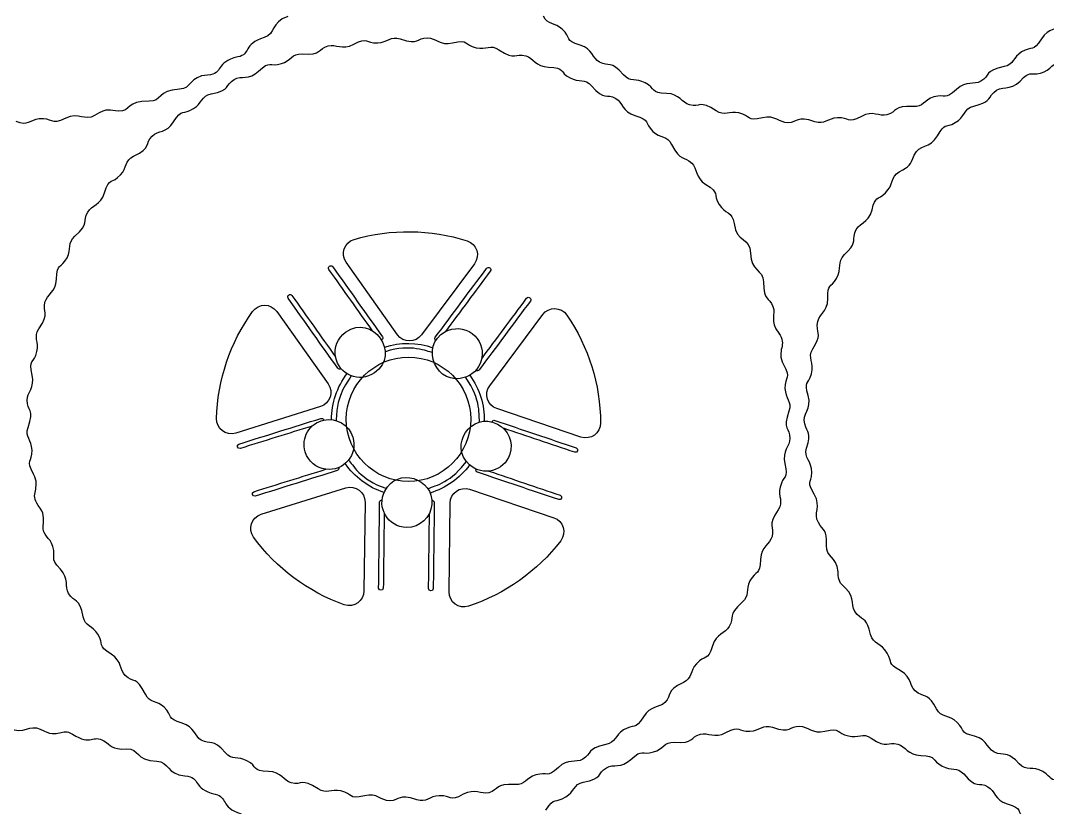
# Model space of a CAD drawing. Extents: x 1449 to 2334, y 110 to 990.
# Drawn here: x 2108.3 to 2189.1, y 862 to 923.9 of the extents above; entities that cross this region are included whole.
import ezdxf

# ---------------------------------------------------------------- set-up
doc = ezdxf.new("R2010")
doc.units = 0
doc.layers.get('0').update_dxf_attribs({"linetype": 'CONTINUOUS'})

msp = doc.modelspace()

# ---------------------------------------------------------------- linework, layer by layer
at = {"color": 250}
for p, q in [((2137.979745, 899.16626), (2133.939445, 904.86376)), ((2144.031945, 904.74506), (2139.863845, 899.14446)), ((2128.476845, 900.98996), (2132.517145, 895.29266)), ((2145.235845, 895.14666), (2149.404145, 900.74666)), ((2131.914345, 893.50736), (2125.250345, 891.42616)), ((2152.412745, 891.11396), (2145.797545, 893.34786)), ((2127.246845, 885.03396), (2133.910345, 887.11506)), ((2143.655245, 887.00306), (2150.273045, 884.76866)), ((2135.422045, 885.99006), (2135.341745, 879.00826)), ((2142.037845, 878.92886), (2142.118145, 885.91306))]:
    msp.add_line(p, q, dxfattribs=at)
at = {"color": 1}
msp.add_line((2143.250345, 888.99856), (2143.398045, 889.18726), dxfattribs=at)
at = {"color": 3}
for points in [[(2129.339745, 924.19956), (2127.972245, 923.73486), (2128.425645, 922.82446), (2127.490145, 922.53806)], [(2150.940045, 923.19446), (2150.363445, 923.73616), (2149.812345, 923.51046), (2149.468745, 924.22506)], [(2190.330945, 923.56576), (2189.881545, 923.11166), (2189.196845, 923.33396), (2188.655945, 922.45476)], [(2136.422345, 922.12916), (2137.214245, 922.15416), (2137.445145, 922.70176), (2138.191745, 922.43996)], [(2152.356845, 921.93996), (2151.078245, 922.32156), (2151.677945, 922.50106), (2150.940045, 923.19446)], [(2127.490145, 922.53806), (2125.801845, 922.02106), (2126.447245, 921.23616), (2125.426845, 921.01626)], [(2130.467145, 921.25116), (2132.062045, 921.13056), (2131.674945, 921.65476), (2132.526945, 921.88896)], [(2132.526945, 921.88896), (2133.139545, 922.05736), (2133.624545, 921.52586), (2134.535145, 922.01556)], [(2134.535145, 922.01556), (2135.709745, 922.64746), (2135.412645, 922.09746), (2136.422345, 922.12916)], [(2138.191745, 922.43996), (2139.702045, 921.90996), (2139.463145, 922.51756), (2140.346445, 922.52266)], [(2140.346445, 922.52266), (2140.984045, 922.52616), (2141.312445, 921.88606), (2142.317845, 922.12456)], [(2142.317845, 922.12456), (2143.615045, 922.43236), (2143.185745, 921.97906), (2144.171045, 921.74806)], [(2144.171045, 921.74806), (2144.944645, 921.56696), (2145.307245, 922.03516), (2145.960045, 921.58946)], [(2153.862845, 920.60966), (2153.309645, 920.92606), (2153.346245, 921.64456), (2152.356845, 921.93996)], [(2188.655945, 922.45476), (2187.956545, 921.31796), (2187.937745, 921.94436), (2187.077345, 921.41066)], [(2128.839245, 920.49236), (2129.598345, 920.72176), (2129.677145, 921.31086), (2130.467145, 921.25116)], [(2145.960045, 921.58946), (2147.281945, 920.68696), (2147.209445, 921.33506), (2148.063245, 921.11116)], [(2148.063245, 921.11116), (2148.680145, 920.94926), (2148.831645, 920.24486), (2149.863245, 920.21616)], [(2187.077345, 921.41066), (2186.404845, 920.99346), (2186.479545, 920.40336), (2185.701745, 920.25626)], [(2125.426845, 921.01626), (2123.582245, 920.61856), (2124.351145, 919.68586), (2123.034545, 919.59736)], [(2127.045245, 919.89486), (2128.017445, 920.80986), (2127.872745, 920.20056), (2128.839245, 920.49236)], [(2155.771945, 919.60206), (2154.727345, 920.81436), (2154.627145, 920.17226), (2153.862845, 920.60966)], [(2188.567145, 919.75386), (2189.466645, 919.97886), (2189.473445, 920.66116), (2190.320145, 920.63766)], [(2123.034545, 919.59736), (2121.597145, 919.50066), (2121.790745, 918.50476), (2120.816845, 918.47116)], [(2125.138545, 919.25306), (2125.685745, 919.57356), (2126.292745, 919.18686), (2127.045245, 919.89486)], [(2149.863245, 920.21616), (2151.196645, 920.17886), (2150.664645, 919.85106), (2151.557145, 919.37316)], [(2157.457945, 918.98696), (2156.756945, 919.36196), (2156.287345, 919.00386), (2155.771945, 919.60206)], [(2185.701745, 920.25626), (2184.129645, 919.95916), (2184.637345, 919.55136), (2183.876545, 919.10706)], [(2186.964545, 919.12116), (2187.814445, 919.99986), (2187.639545, 919.52186), (2188.567145, 919.75386)], [(2123.313345, 918.10386), (2124.886645, 918.40186), (2124.375745, 918.80626), (2125.138545, 919.25306)], [(2151.557145, 919.37316), (2152.258545, 918.99766), (2152.726845, 919.35666), (2153.243245, 918.75816)], [(2153.243245, 918.75816), (2154.290245, 917.54496), (2154.385845, 918.18856), (2155.152345, 917.75026)], [(2159.151745, 918.14406), (2157.817045, 918.18176), (2158.350845, 918.50916), (2157.457945, 918.98696)], [(2183.876545, 919.10706), (2183.328045, 918.78666), (2182.721745, 919.17376), (2181.970145, 918.46576)], [(2184.889445, 918.22436), (2185.494245, 918.85196), (2186.151745, 918.28076), (2186.964545, 919.12116)], [(2120.816845, 918.47116), (2119.055445, 918.41046), (2119.474945, 917.48566), (2118.429345, 917.53536)], [(2121.938045, 916.94936), (2122.610045, 917.36596), (2122.535545, 917.95646), (2123.313345, 918.10386)], [(2160.951845, 917.24886), (2160.335045, 917.41076), (2160.184745, 918.11486), (2159.151745, 918.14406)], [(2180.176145, 917.86776), (2179.418445, 917.63886), (2179.338045, 917.04936), (2178.548145, 917.10876)], [(2181.970145, 918.46576), (2180.999245, 917.55086), (2181.144645, 918.16036), (2180.176145, 917.86776)], [(2183.319645, 917.15536), (2184.602845, 917.46186), (2184.351345, 917.66596), (2184.889445, 918.22436)], [(2116.018545, 916.74666), (2115.319045, 916.76646), (2115.226545, 917.09006), (2114.148945, 916.41086)], [(2118.429345, 917.53536), (2116.661645, 917.61936), (2117.049845, 916.71766), (2116.018545, 916.74666)], [(2120.359145, 915.90526), (2121.059245, 917.04246), (2121.077645, 916.41596), (2121.938045, 916.94936)], [(2155.152345, 917.75026), (2155.706545, 917.43356), (2155.668245, 916.71566), (2156.658245, 916.42036)], [(2163.055245, 916.77066), (2161.733745, 917.67296), (2161.805945, 917.02476), (2160.951845, 917.24886)], [(2178.548145, 917.10876), (2176.951645, 917.22876), (2177.340445, 916.70486), (2176.488145, 916.47126)], [(2181.856245, 915.84816), (2182.665745, 916.29806), (2182.497045, 916.95886), (2183.319645, 917.15536)], [(2111.872245, 916.19926), (2110.632745, 915.56736), (2110.867245, 916.26086), (2109.791645, 916.15126)], [(2114.148945, 916.41086), (2113.379045, 915.92576), (2112.900245, 916.72316), (2111.872245, 916.19926)], [(2156.658245, 916.42036), (2157.937445, 916.03876), (2157.337145, 915.85866), (2158.075345, 915.16556)], [(2164.844145, 916.61196), (2164.070145, 916.79286), (2163.708045, 916.32496), (2163.055245, 916.77066)], [(2166.697345, 916.23556), (2165.398945, 915.92786), (2165.830245, 916.38136), (2164.844145, 916.61196)], [(2168.668945, 915.83736), (2168.030945, 915.83386), (2167.703445, 916.47396), (2166.697345, 916.23556)], [(2170.823445, 915.92006), (2169.311745, 916.44996), (2169.552945, 915.84216), (2168.668945, 915.83736)], [(2172.592745, 916.23086), (2171.799645, 916.20586), (2171.570945, 915.65796), (2170.823445, 915.92006)], [(2174.480445, 916.34516), (2173.304745, 915.71196), (2173.603345, 916.26276), (2172.592745, 916.23086)], [(2176.488145, 916.47126), (2175.874645, 916.30316), (2175.390645, 916.83546), (2174.480445, 916.34516)], [(2109.791645, 916.15126), (2109.047045, 916.07526), (2108.843245, 915.53206), (2107.987945, 915.95136)], [(2118.684345, 914.79426), (2119.134145, 915.24896), (2119.817245, 915.02506), (2120.359145, 915.90526)], [(2180.471345, 914.81926), (2181.063445, 915.89116), (2181.020245, 915.38346), (2181.856245, 915.84816)], [(2117.218945, 913.21206), (2118.663245, 913.90686), (2118.062845, 914.16586), (2118.684345, 914.79426)], [(2158.075345, 915.16556), (2158.651345, 914.62466), (2159.203345, 914.84896), (2159.546445, 914.13526)], [(2178.641345, 913.29796), (2179.021945, 914.21176), (2179.880245, 913.74916), (2180.471345, 914.81926)], [(2159.546445, 914.13526), (2160.240645, 912.69186), (2160.500345, 913.29136), (2161.128745, 912.66986)], [(2116.188645, 911.74116), (2116.729245, 912.31676), (2116.505345, 912.86876), (2117.218945, 913.21206)], [(2177.460245, 911.97996), (2178.285645, 912.42616), (2178.291245, 912.45756), (2178.641345, 913.29796)], [(2161.128745, 912.66986), (2161.581945, 912.22146), (2161.359945, 911.53676), (2162.239945, 910.99516)], [(2114.934145, 910.32406), (2115.316345, 911.60416), (2115.495145, 911.00266), (2116.188645, 911.74116)], [(2176.384345, 910.33836), (2177.050345, 910.98276), (2176.715045, 911.57716), (2177.460245, 911.97996)], [(2162.239945, 910.99516), (2163.375545, 910.29616), (2162.750545, 910.27656), (2163.283545, 909.41656)], [(2113.603945, 908.81806), (2113.920645, 909.37226), (2114.638345, 909.33406), (2114.934145, 910.32406)], [(2175.313045, 908.98626), (2175.607445, 910.17476), (2175.696845, 909.67316), (2176.384345, 910.33836)], [(2163.283545, 909.41656), (2163.737045, 908.68456), (2164.324345, 908.86936), (2164.455345, 907.91316)], [(2173.963945, 907.17556), (2174.175845, 908.02326), (2175.032445, 907.85346), (2175.313045, 908.98626)], [(2112.596145, 906.90906), (2113.809845, 907.95636), (2113.165845, 908.05186), (2113.603945, 908.81806)], [(2164.455345, 907.91316), (2164.662845, 906.39896), (2165.714945, 906.82936), (2165.742945, 905.58466)], [(2111.981145, 905.22266), (2112.356245, 905.92306), (2111.997445, 906.39256), (2112.596145, 906.90906)], [(2173.137745, 905.46366), (2174.095845, 906.37206), (2173.776445, 906.42566), (2173.963945, 907.17556)], [(2111.138345, 903.52896), (2111.175545, 904.86236), (2111.503045, 904.33046), (2111.981145, 905.22266)], [(2165.742945, 905.58466), (2165.775245, 904.15026), (2166.753245, 904.31256), (2166.763045, 903.31626)], [(2172.522645, 903.60006), (2173.000145, 904.39906), (2172.524745, 904.88246), (2173.137745, 905.46366)], [(2110.243345, 901.72896), (2110.405945, 902.34746), (2111.109645, 902.49706), (2111.138345, 903.52896)], [(2166.763045, 903.31626), (2166.778445, 901.75506), (2167.222945, 902.18116), (2167.520245, 901.37176)], [(2171.840245, 902.01716), (2171.816445, 903.23926), (2172.031945, 902.77906), (2172.522645, 903.60006)], [(2109.764845, 899.62576), (2110.667645, 900.94736), (2110.019045, 900.87566), (2110.243345, 901.72896)], [(2171.006045, 899.91746), (2170.990545, 900.79276), (2171.862945, 900.85036), (2171.840245, 902.01716)], [(2167.520245, 901.37176), (2167.749645, 900.74746), (2167.215245, 900.26546), (2167.973045, 899.28976)], [(2109.606145, 897.83666), (2109.787445, 898.61066), (2109.319045, 898.97326), (2109.764845, 899.62576)], [(2167.973045, 899.28976), (2168.699445, 898.35426), (2167.737945, 897.95836), (2168.350045, 896.81936)], [(2170.651645, 898.05216), (2171.343645, 899.17706), (2171.019745, 899.14136), (2171.006045, 899.91746)], [(2109.229745, 895.98346), (2108.921945, 897.28196), (2109.375045, 896.85046), (2109.606145, 897.83666)], [(2170.538845, 896.09186), (2170.793445, 896.98716), (2170.208745, 897.33216), (2170.651645, 898.05216)], [(2168.350045, 896.81936), (2168.981945, 895.64356), (2168.431345, 895.94176), (2168.463545, 894.93206)], [(2170.288645, 894.38706), (2169.950745, 895.56276), (2170.276745, 895.17036), (2170.538845, 896.09186)], [(2108.831645, 894.01206), (2108.827545, 894.64916), (2109.468245, 894.97726), (2109.229745, 895.98346)], [(2168.463545, 894.93206), (2168.488845, 894.13926), (2169.035845, 893.90996), (2168.774445, 893.16276)], [(2108.914345, 891.85756), (2109.444245, 893.36826), (2108.837445, 893.12576), (2108.831645, 894.01206)], [(2170.027045, 892.14206), (2169.785345, 892.98236), (2170.611445, 893.26386), (2170.288645, 894.38706)], [(2168.774445, 893.16276), (2168.244745, 891.64916), (2168.851545, 891.89446), (2168.856845, 891.00796)], [(2170.167845, 890.24926), (2170.545745, 891.51246), (2170.241145, 891.39786), (2170.027045, 892.14206)], [(2109.225245, 890.08806), (2109.200245, 890.88106), (2108.651745, 891.10896), (2108.914345, 891.85756)], [(2168.856845, 891.00796), (2168.860645, 890.37006), (2168.220145, 890.04256), (2168.459045, 889.03666)], [(2109.338945, 888.20076), (2108.706345, 889.37626), (2109.257145, 889.07806), (2109.225245, 890.08806)], [(2170.567145, 888.32676), (2170.582245, 889.25766), (2169.924745, 889.43676), (2170.167845, 890.24926)], [(2168.459045, 889.03666), (2168.767045, 887.73926), (2168.312545, 888.16796), (2168.082545, 887.18326)], [(2109.715545, 885.73066), (2108.989145, 886.66776), (2109.951045, 887.06326), (2109.338945, 888.20076)], [(2170.764445, 886.61516), (2170.134745, 887.66436), (2170.551645, 887.36956), (2170.567145, 888.32676)], [(2168.082545, 887.18326), (2167.901445, 886.40856), (2168.369345, 886.04706), (2167.923945, 885.39426)], [(2171.093645, 884.37866), (2170.643745, 885.12706), (2171.366145, 885.61266), (2170.764445, 886.61516)], [(2110.103045, 884.13276), (2110.151745, 884.78106), (2110.199745, 885.10806), (2109.715545, 885.73066)], [(2167.923945, 885.39426), (2167.021045, 884.07126), (2167.669745, 884.14456), (2167.445345, 883.29106)], [(2110.861945, 882.50506), (2110.633345, 883.26256), (2110.043745, 883.34226), (2110.103045, 884.13276)], [(2171.719745, 882.58606), (2171.756945, 883.90446), (2171.492145, 883.71576), (2171.093645, 884.37866)], [(2167.445345, 883.29106), (2167.282945, 882.67376), (2166.579145, 882.52286), (2166.550645, 881.49106)], [(2111.459545, 880.71116), (2110.544445, 881.68336), (2111.153645, 881.53826), (2110.861945, 882.50506)], [(2172.654145, 880.49826), (2172.522445, 881.78736), (2171.692845, 881.63136), (2171.719745, 882.58606)], [(2166.550645, 881.49106), (2166.513945, 880.15886), (2166.185345, 880.68916), (2165.707445, 879.79726)], [(2112.101245, 878.80436), (2111.780545, 879.35226), (2112.167745, 879.95886), (2111.459545, 880.71116)], [(2173.236545, 879.23086), (2172.762745, 879.68896), (2172.658545, 879.72186), (2172.654145, 880.49826)], [(2165.707445, 879.79726), (2165.331945, 879.09626), (2165.690945, 878.62716), (2165.092445, 878.11106)], [(2174.132945, 877.15566), (2173.505245, 877.76146), (2174.076745, 878.41856), (2173.236545, 879.23086)], [(2113.250445, 876.97906), (2112.952845, 878.55196), (2112.548145, 878.04116), (2112.101245, 878.80436)], [(2165.092445, 878.11106), (2163.880245, 877.06566), (2164.522245, 876.96676), (2164.084845, 876.20196)], [(2114.404945, 875.60376), (2113.986645, 876.27716), (2113.397845, 876.20026), (2113.250445, 876.97906)], [(2175.202045, 875.58586), (2174.895145, 876.87006), (2174.691445, 876.61666), (2174.132945, 877.15566)], [(2164.084845, 876.20196), (2163.767845, 875.64776), (2163.049745, 875.68536), (2162.754645, 874.69616)], [(2115.449245, 874.02516), (2114.311745, 874.72506), (2114.938845, 874.74396), (2114.404945, 875.60376)], [(2176.509445, 874.12236), (2176.058245, 874.93356), (2175.399145, 874.76116), (2175.202045, 875.58586)], [(2162.754645, 874.69616), (2162.372945, 873.41686), (2162.192345, 874.01716), (2161.500045, 873.27906)], [(2116.559645, 872.35036), (2116.106045, 872.79926), (2116.328245, 873.48426), (2115.449245, 874.02516)], [(2177.538445, 872.73756), (2176.466145, 873.32996), (2176.974645, 873.28596), (2176.509445, 874.12236)], [(2161.500045, 873.27906), (2160.958645, 872.70196), (2161.183345, 872.15086), (2160.469445, 871.80776)], [(2178.938945, 870.96556), (2178.173045, 871.38996), (2178.560545, 872.17286), (2177.538445, 872.73756)], [(2118.142045, 870.88496), (2117.447645, 872.32866), (2117.188045, 871.72846), (2116.559645, 872.35036)], [(2160.469445, 871.80776), (2159.026945, 871.11456), (2159.625445, 870.85326), (2159.004245, 870.22566)], [(2119.613345, 869.85436), (2119.036745, 870.39606), (2118.485645, 870.17036), (2118.142045, 870.88496)], [(2159.004245, 870.22566), (2158.554845, 869.77156), (2157.870145, 869.99386), (2157.329245, 869.11466)], [(2180.377345, 869.72656), (2179.750145, 870.88796), (2179.617045, 870.58976), (2178.938945, 870.96556)], [(2121.030145, 868.59986), (2119.751545, 868.98146), (2120.351245, 869.16096), (2119.613345, 869.85436)], [(2182.019145, 868.65046), (2181.374645, 869.31636), (2180.779545, 868.98176), (2180.377345, 869.72656)], [(2107.383345, 868.25466), (2108.684945, 867.61816), (2108.998945, 868.57946), (2109.865145, 868.12236)], [(2122.536145, 867.26956), (2121.982945, 867.58596), (2122.019545, 868.30446), (2121.030145, 868.59986)], [(2157.329245, 869.11466), (2156.629845, 867.97786), (2156.611045, 868.60426), (2155.750645, 868.07056)], [(2183.371045, 867.57916), (2182.183345, 867.87336), (2182.683545, 867.96406), (2182.019145, 868.65046)], [(2109.865145, 868.12236), (2111.428845, 867.29736), (2111.525345, 868.30316), (2112.401745, 867.73846)], [(2112.401745, 867.73846), (2113.886445, 866.78176), (2114.005745, 867.75616), (2114.884545, 867.21506)], [(2155.750645, 868.07056), (2155.078145, 867.65336), (2155.152845, 867.06326), (2154.375045, 866.91616)], [(2161.809645, 867.73496), (2162.422245, 867.90336), (2162.907245, 867.37186), (2163.817845, 867.86156)], [(2163.817845, 867.86156), (2164.992445, 868.49346), (2164.695345, 867.94346), (2165.705045, 867.97516)], [(2165.705045, 867.97516), (2166.496945, 868.00016), (2166.727845, 868.54776), (2167.474445, 868.28596)], [(2167.474445, 868.28596), (2168.984745, 867.75596), (2168.745845, 868.36356), (2169.629145, 868.36866)], [(2169.629145, 868.36866), (2170.266745, 868.37216), (2170.595145, 867.73206), (2171.600545, 867.97056)], [(2171.600545, 867.97056), (2172.897745, 868.27836), (2172.468445, 867.82506), (2173.453745, 867.59406)], [(2173.453745, 867.59406), (2174.227345, 867.41296), (2174.589945, 867.88116), (2175.242745, 867.43546)], [(2114.884545, 867.21506), (2115.484045, 866.84566), (2115.393145, 866.52186), (2116.669845, 866.57156)], [(2124.445245, 866.26196), (2123.400645, 867.47426), (2123.300445, 866.83216), (2122.536145, 867.26956)], [(2158.121945, 866.33836), (2158.881045, 866.56776), (2158.959845, 867.15686), (2159.749845, 867.09716)], [(2159.749845, 867.09716), (2161.344745, 866.97656), (2160.957645, 867.50076), (2161.809645, 867.73496)], [(2175.242745, 867.43546), (2176.564645, 866.53296), (2176.492145, 867.18106), (2177.345945, 866.95716)], [(2177.345945, 866.95716), (2177.962845, 866.79526), (2178.114345, 866.09086), (2179.145945, 866.06216)], [(2185.181845, 866.22996), (2184.334045, 866.44226), (2184.504145, 867.29846), (2183.371045, 867.57916)], [(2116.669845, 866.57156), (2117.710845, 866.61226), (2117.288845, 865.69396), (2119.049345, 865.61206)], [(2126.131245, 865.64686), (2125.430245, 866.02186), (2124.960645, 865.66376), (2124.445245, 866.26196)], [(2154.375045, 866.91616), (2152.802945, 866.61906), (2153.310645, 866.21126), (2152.549845, 865.76696)], [(2156.327945, 865.74086), (2157.300145, 866.65586), (2157.155445, 866.04656), (2158.121945, 866.33836)], [(2186.893745, 865.40396), (2185.986645, 866.36176), (2185.930545, 866.04246), (2185.181845, 866.22996)], [(2119.049345, 865.61206), (2120.022445, 865.56686), (2119.814645, 864.57676), (2121.254445, 864.46346)], [(2127.825045, 864.80396), (2126.490345, 864.84166), (2127.024145, 865.16906), (2126.131245, 865.64686)], [(2152.549845, 865.76696), (2152.001345, 865.44656), (2151.395045, 865.83366), (2150.643445, 865.12566)], [(2154.421245, 865.09906), (2154.968445, 865.41956), (2155.575445, 865.03286), (2156.327945, 865.74086)], [(2179.145945, 866.06216), (2180.479345, 866.02486), (2179.947345, 865.69706), (2180.839845, 865.21916)], [(2188.757045, 864.78886), (2187.959345, 865.26586), (2187.474245, 864.79106), (2186.893745, 865.40396)], [(2129.625145, 863.90876), (2129.008345, 864.07066), (2128.858045, 864.77476), (2127.825045, 864.80396)], [(2148.849445, 864.52766), (2148.091745, 864.29876), (2148.011345, 863.70926), (2147.221445, 863.76866)], [(2150.643445, 865.12566), (2149.672545, 864.21076), (2149.817945, 864.82026), (2148.849445, 864.52766)], [(2152.596045, 863.94986), (2154.169345, 864.24786), (2153.658445, 864.65226), (2154.421245, 865.09906)], [(2180.839845, 865.21916), (2181.541245, 864.84366), (2182.009545, 865.20266), (2182.525945, 864.60416)], [(2182.525945, 864.60416), (2183.572945, 863.39096), (2183.668545, 864.03456), (2184.435045, 863.59626)], [(2190.339845, 864.10626), (2189.116845, 864.08316), (2189.579445, 864.29706), (2188.757045, 864.78886)], [(2121.254445, 864.46346), (2122.571745, 864.35986), (2121.791945, 863.43336), (2123.631445, 863.02046)], [(2131.728545, 863.43056), (2130.407045, 864.33286), (2130.479245, 863.68466), (2129.625145, 863.90876)], [(2147.221445, 863.76866), (2145.624945, 863.88866), (2146.013745, 863.36476), (2145.161445, 863.13116)], [(2151.220745, 862.79536), (2151.892745, 863.21196), (2151.818245, 863.80246), (2152.596045, 863.94986)], [(2123.631445, 863.02046), (2124.647545, 862.79216), (2123.999945, 862.00896), (2125.679945, 861.47756)], [(2133.517445, 863.27186), (2132.743445, 863.45276), (2132.381345, 862.98486), (2131.728545, 863.43056)], [(2135.370645, 862.89546), (2134.072245, 862.58776), (2134.503545, 863.04126), (2133.517445, 863.27186)], [(2137.342245, 862.49726), (2136.704245, 862.49376), (2136.376745, 863.13386), (2135.370645, 862.89546)], [(2139.496745, 862.57996), (2137.985045, 863.10986), (2138.226245, 862.50206), (2137.342245, 862.49726)], [(2143.153745, 863.00506), (2141.978045, 862.37186), (2142.276645, 862.92266), (2141.266045, 862.89076)], [(2145.161445, 863.13116), (2144.547945, 862.96306), (2144.063945, 863.49536), (2143.153745, 863.00506)], [(2184.435045, 863.59626), (2184.989245, 863.27956), (2184.950945, 862.56166), (2185.940945, 862.26636)], [(2141.266045, 862.89076), (2140.472945, 862.86576), (2140.244245, 862.31786), (2139.496745, 862.57996)], [(2149.641845, 861.75126), (2150.341945, 862.88846), (2150.360345, 862.26196), (2151.220745, 862.79536)], [(2185.940945, 862.26636), (2187.220145, 861.88476), (2186.619845, 861.70466), (2187.358045, 861.01156)]]:
    msp.add_open_spline(points, degree=3, dxfattribs=at)
at = {"color": 250}
for points in [[(2134.559545, 906.65426), (2137.463645, 907.51206), (2140.568745, 907.47186), (2143.452445, 906.54956)], [(2133.939445, 904.86376), (2133.475445, 905.51806), (2133.790245, 906.42696), (2134.559545, 906.65426)], [(2143.452445, 906.54956), (2144.216745, 906.30496), (2144.511145, 905.38896), (2144.031945, 904.74506)], [(2123.738945, 892.56986), (2123.822445, 895.59656), (2124.811745, 898.53976), (2126.581945, 900.99686)], [(2126.581945, 900.99686), (2127.050845, 901.64776), (2128.012845, 901.64446), (2128.476845, 900.98996)], [(2149.404145, 900.74666), (2149.882945, 901.39036), (2150.844645, 901.37176), (2151.298445, 900.71056)], [(2151.298445, 900.71056), (2153.017745, 898.20596), (2153.941545, 895.25926), (2153.949945, 892.22026)], [(2139.863845, 899.14446), (2139.389445, 898.50726), (2138.439445, 898.51786), (2137.979745, 899.16626)], [(2133.950145, 892.50996), (2133.950145, 895.21296), (2136.141345, 897.40396), (2138.844245, 897.40396)], [(2138.844245, 897.40396), (2141.547145, 897.40396), (2143.738345, 895.21296), (2143.738345, 892.50996)], [(2132.517145, 895.29266), (2132.976845, 894.64416), (2132.672545, 893.74406), (2131.914345, 893.50736)], [(2145.797545, 893.34786), (2145.044645, 893.60196), (2144.761245, 894.50906), (2145.235845, 895.14666)], [(2125.250345, 891.42616), (2124.484145, 891.18686), (2123.717245, 891.76746), (2123.738945, 892.56986)], [(2138.844245, 887.61586), (2136.141345, 887.61586), (2133.950145, 889.80706), (2133.950145, 892.50996)], [(2143.738345, 892.50996), (2143.738345, 889.80706), (2141.547145, 887.61586), (2138.844245, 887.61586)], [(2153.949945, 892.22026), (2153.952145, 891.41886), (2153.172045, 890.85756), (2152.412745, 891.11396)], [(2133.910345, 887.11506), (2134.668745, 887.35206), (2135.431245, 886.78486), (2135.422045, 885.99006)], [(2142.118145, 885.91306), (2142.127345, 886.70786), (2142.902145, 887.25736), (2143.655245, 887.00306)], [(2126.654145, 883.23436), (2126.180145, 883.88146), (2126.481145, 884.79496), (2127.246845, 885.03396)], [(2150.273045, 884.76866), (2151.033245, 884.51206), (2151.312745, 883.59166), (2150.823745, 882.95536)], [(2133.789245, 877.92346), (2130.924545, 878.93636), (2128.449045, 880.78346), (2126.654145, 883.23436)], [(2150.823745, 882.95536), (2148.982845, 880.56116), (2146.435445, 878.75476), (2143.566945, 877.80936)], [(2135.341745, 879.00826), (2135.332445, 878.20706), (2134.544945, 877.65636), (2133.789245, 877.92346)], [(2143.566945, 877.80936), (2142.804745, 877.55826), (2142.028545, 878.12646), (2142.037845, 878.92886)]]:
    msp.add_open_spline(points, degree=3, dxfattribs=at)
at = {"color": 1}
for points in [[(2132.582945, 904.30606), (2132.443245, 904.50306), (2132.742745, 904.71546), (2132.882445, 904.51846)], [(2136.009245, 899.47466), (2134.867145, 901.08496), (2133.724945, 902.69556), (2132.582945, 904.30606)], [(2132.882445, 904.51846), (2134.184145, 902.68266), (2135.485945, 900.84686), (2136.787745, 899.01126)], [(2140.953445, 898.96366), (2142.298745, 900.76756), (2143.638745, 902.57546), (2144.984045, 904.37936)], [(2145.278145, 904.15976), (2144.098245, 902.57736), (2142.922145, 900.99206), (2141.743045, 899.40906)], [(2144.984045, 904.37936), (2145.128345, 904.57306), (2145.422645, 904.35336), (2145.278145, 904.15976)], [(2129.376845, 902.03226), (2129.237045, 902.22926), (2129.536545, 902.44166), (2129.676145, 902.24466)], [(2133.282045, 896.52516), (2131.980345, 898.36096), (2130.678545, 900.19656), (2129.376845, 902.03226)], [(2129.676145, 902.24466), (2130.818245, 900.63426), (2131.960345, 899.02376), (2133.102345, 897.41316)], [(2148.431745, 901.81346), (2147.086345, 900.00926), (2145.746245, 898.20126), (2144.400745, 896.39706)], [(2144.600845, 897.27966), (2145.780345, 898.86366), (2146.957045, 900.44996), (2148.137445, 902.03276)], [(2148.137445, 902.03276), (2148.281945, 902.22636), (2148.576145, 902.00696), (2148.431745, 901.81346)], [(2133.898645, 899.37056), (2136.007745, 900.86616), (2138.278845, 897.66036), (2136.171345, 896.16586)], [(2133.102545, 897.41296), (2132.969245, 898.14106), (2133.254945, 898.91396), (2133.898645, 899.37056)], [(2143.333445, 895.82856), (2141.034245, 895.01556), (2139.666745, 898.28726), (2141.742545, 899.40856)], [(2141.742545, 899.40856), (2142.393745, 899.76006), (2143.217245, 899.72726), (2143.849845, 899.25626)], [(2136.787745, 899.01126), (2136.846145, 898.92876), (2136.826645, 898.81386), (2136.736445, 898.75036)], [(2136.954545, 898.18786), (2138.195545, 898.58766), (2139.537145, 898.56906), (2140.767445, 898.14296)], [(2140.714945, 897.77806), (2140.318245, 897.81426), (2139.053845, 898.48746), (2137.042545, 897.83056)], [(2140.994845, 898.70396), (2140.909945, 898.76746), (2140.893045, 898.88266), (2140.953445, 898.96366)], [(2143.849845, 899.25626), (2145.126645, 898.30556), (2144.789145, 896.34336), (2143.333445, 895.82856)], [(2137.042545, 897.83056), (2137.028045, 897.82576), (2137.013245, 897.82296), (2136.998845, 897.82196)], [(2136.171345, 896.16586), (2134.985945, 895.32526), (2133.357645, 896.02116), (2133.102545, 897.41296)], [(2132.785045, 892.48216), (2132.789945, 893.78446), (2133.216045, 895.05666), (2134.003745, 896.09546)], [(2133.541745, 896.48446), (2133.455545, 896.42316), (2133.340445, 896.44276), (2133.282045, 896.52516)], [(2144.400745, 896.39706), (2144.340545, 896.31606), (2144.225045, 896.29936), (2144.137045, 896.36536)], [(2134.334645, 895.93246), (2134.159745, 895.53576), (2133.153645, 894.59286), (2133.152045, 892.45526)], [(2143.354745, 895.79056), (2143.346045, 895.80246), (2143.339045, 895.81536), (2143.333445, 895.82856)], [(2144.441545, 892.28136), (2144.344245, 892.71476), (2144.614745, 894.04666), (2143.354745, 895.79056)], [(2143.668045, 895.98356), (2144.434445, 894.91916), (2144.832145, 893.65506), (2144.804745, 892.34426)], [(2143.649045, 888.91726), (2141.954345, 890.42736), (2143.791645, 893.16756), (2145.838945, 892.13966)], [(2125.504645, 890.56566), (2127.652045, 891.23856), (2129.801445, 891.90526), (2131.948945, 892.57826)], [(2130.714745, 889.94166), (2130.366745, 891.05656), (2131.059445, 892.20846), (2132.181245, 892.44856)], [(2131.948945, 892.57826), (2132.045445, 892.60856), (2132.148845, 892.55446), (2132.181845, 892.44876)], [(2132.181245, 892.44856), (2133.162445, 892.65856), (2134.159745, 892.08956), (2134.464845, 891.11256)], [(2133.152045, 892.45526), (2133.151945, 892.44006), (2133.150245, 892.42526), (2133.146745, 892.41106)], [(2145.408645, 892.30126), (2145.442445, 892.40156), (2145.546845, 892.45326), (2145.642745, 892.42086)], [(2145.642745, 892.42086), (2147.774645, 891.70046), (2149.907045, 890.98146), (2152.038945, 890.26106)], [(2145.838945, 892.13966), (2146.694645, 891.70976), (2147.135045, 890.70156), (2146.816445, 889.75686)], [(2131.267345, 891.98016), (2129.383345, 891.39096), (2127.498145, 890.80586), (2125.614345, 890.21516)], [(2151.921545, 889.91346), (2150.051145, 890.54536), (2148.180445, 891.17626), (2146.310145, 891.80796)], [(2125.614345, 890.21516), (2125.383945, 890.14316), (2125.274145, 890.49346), (2125.504645, 890.56566)], [(2134.464845, 891.11256), (2134.898145, 889.72536), (2133.733145, 888.39286), (2132.331945, 888.57916)], [(2132.331945, 888.57916), (2131.597745, 888.67686), (2130.950045, 889.18776), (2130.714745, 889.94166)], [(2146.816445, 889.75686), (2146.359945, 888.40426), (2144.682045, 887.99676), (2143.649045, 888.91726)], [(2152.038945, 890.26106), (2152.266845, 890.18406), (2152.149545, 889.83626), (2151.921545, 889.91346)], [(2136.921845, 886.75406), (2135.675845, 887.16176), (2134.614345, 887.95536), (2133.863345, 889.03056)], [(2134.120245, 889.29506), (2134.431045, 889.01596), (2135.033845, 887.74626), (2137.060645, 887.09476)], [(2136.972045, 886.85946), (2137.963645, 888.79086), (2140.844345, 887.89766), (2140.678845, 885.80726)], [(2140.366345, 887.03746), (2140.741745, 887.25826), (2142.017045, 887.41656), (2143.250345, 888.99856)], [(2143.649045, 888.91726), (2142.881045, 887.86806), (2141.782345, 887.08866), (2140.538145, 886.71116)], [(2126.676645, 886.81396), (2128.560845, 887.40446), (2130.447045, 887.98976), (2132.331745, 888.57916)], [(2133.230645, 888.47586), (2131.083245, 887.80296), (2128.933645, 887.13656), (2126.786245, 886.46366)], [(2133.349445, 888.71026), (2133.381045, 888.60956), (2133.327045, 888.50596), (2133.230645, 888.47586)], [(2144.267645, 888.34926), (2144.171945, 888.38156), (2144.120245, 888.48596), (2144.155745, 888.59046)], [(2150.664345, 886.18906), (2148.532345, 886.90936), (2146.399945, 887.62866), (2144.267645, 888.34926)], [(2145.169945, 888.43176), (2147.040545, 887.79996), (2148.911445, 887.16876), (2150.782045, 886.53676)], [(2126.786245, 886.46366), (2126.555745, 886.39146), (2126.445945, 886.74176), (2126.676645, 886.81396)], [(2138.698445, 883.99976), (2137.218245, 884.01706), (2136.318345, 885.58606), (2136.972045, 886.85946)], [(2137.060645, 887.09476), (2137.075245, 887.09006), (2137.088945, 887.08386), (2137.101345, 887.07606)], [(2150.782045, 886.53676), (2151.009845, 886.45986), (2150.892645, 886.11196), (2150.664345, 886.18906)], [(2136.494845, 879.23746), (2136.520245, 881.48806), (2136.546845, 883.73826), (2136.572145, 885.98856)], [(2136.572145, 885.98856), (2136.573245, 886.08976), (2136.656645, 886.17126), (2136.767245, 886.16966)], [(2140.678845, 885.80726), (2140.599245, 884.80026), (2139.747145, 883.98746), (2138.698445, 883.99976)], [(2140.683445, 886.12506), (2140.789345, 886.12406), (2140.870945, 886.04056), (2140.869745, 885.93956)], [(2140.869745, 885.93956), (2140.844345, 883.68926), (2140.817845, 881.43886), (2140.792245, 879.18866)], [(2136.929845, 885.15636), (2136.907345, 883.18206), (2136.884045, 881.20766), (2136.861845, 879.23356)], [(2140.425245, 879.19256), (2140.447645, 881.16696), (2140.470945, 883.14156), (2140.493445, 885.11576)], [(2136.861845, 879.23356), (2136.859245, 878.99286), (2136.492045, 878.99706), (2136.494845, 879.23746)], [(2140.792245, 879.18866), (2140.789445, 878.94796), (2140.422645, 878.95226), (2140.425245, 879.19256)]]:
    msp.add_open_spline(points, degree=3, dxfattribs=at)

doc.saveas('drawing.dxf')
